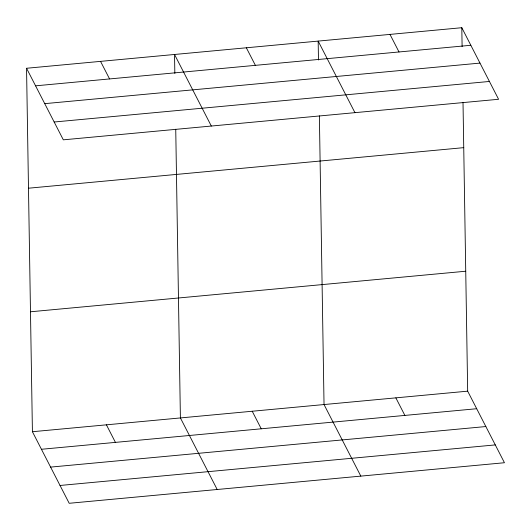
<?xml version="1.0" encoding="UTF-8"?>
<svg xmlns="http://www.w3.org/2000/svg" width="531" height="531" viewBox="0 0 531 531"><rect width="100%" height="100%" fill="white"/><g stroke="black" fill="none" stroke-linecap="round" stroke-linejoin="round"><path stroke-width="0.8" d="M26.55 68.267L461.804 27.712L498.582 99.277L63.328 139.832L26.55 68.267L32.418 431.723L69.196 503.288L504.45 462.733L467.672 391.168L463.012 102.47M35.577 85.83L470.824 45.274M44.73 103.651L479.984 63.096M54.169 122.011L489.423 81.455M28.488 188.206L463.742 147.651M30.479 311.783L465.733 271.228M32.418 431.723L467.672 391.168M41.438 449.279L476.692 408.724M50.598 467.101L485.852 426.546M60.036 485.467L495.29 444.905M389.986 34.402L399.013 51.965M354.947 112.665L318.169 41.099L318.474 59.99M246.351 47.79L255.378 65.346M395.854 397.858L404.874 415.415M211.318 126.046L174.533 54.481L174.838 73.378M360.815 476.115L324.036 404.549L319.377 115.851M100.545 61.377L109.565 78.933M252.218 411.24L261.245 428.796M217.186 489.496L180.401 417.93L175.741 129.239M106.412 424.827L115.433 442.383M461.804 27.712L462.109 46.609"/></g></svg>
